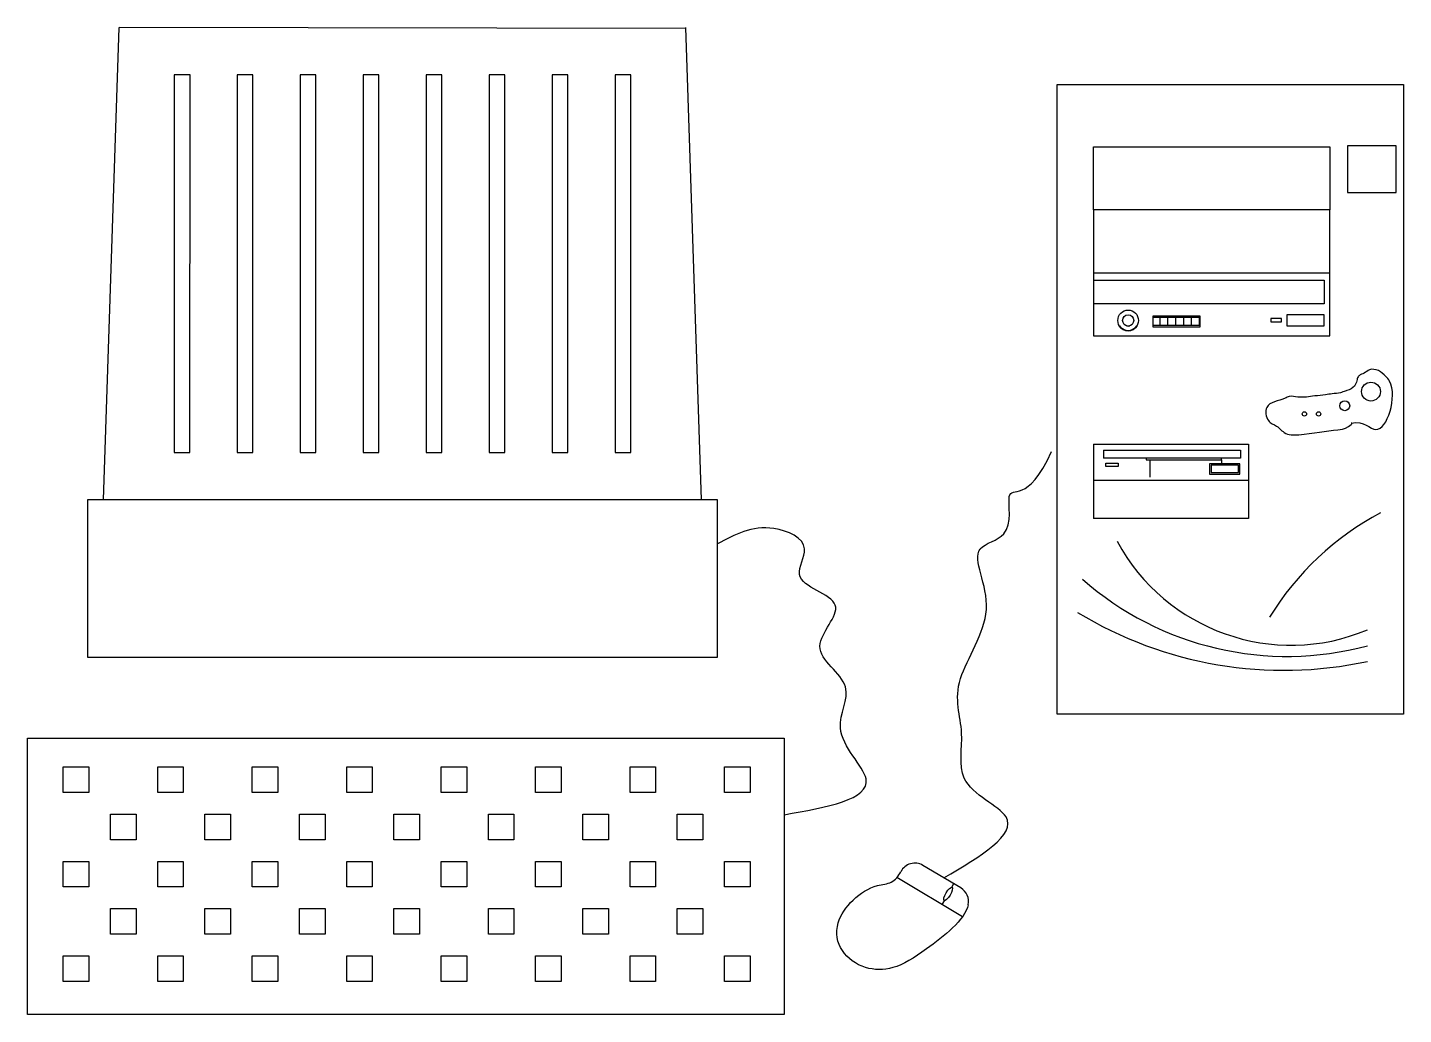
# Model space of a CAD drawing. Header units: millimetres. Extents: x 3879.5 to 3966.9, y 495.4 to 558.1.
import ezdxf

# ---------------------------------------------------------------- set-up
doc = ezdxf.new("R2010")
doc.units = ezdxf.units.MM

msp = doc.modelspace()

# ---------------------------------------------------------------- linework, layer by layer
for p, q in [((3884.287, 528.071), (3885.288, 558.071)), ((3921.29, 558.003), (3885.288, 558.071)), ((3922.287, 528.07), (3921.288, 558.07)), ((3888.788, 555.071), (3888.787, 531.071)), ((3889.788, 555.071), (3888.788, 555.071)), ((3889.787, 531.071), (3889.788, 555.071)), ((3892.788, 555.07), (3892.787, 531.07)), ((3893.788, 555.07), (3892.788, 555.07)), ((3893.787, 531.07), (3893.788, 555.07)), ((3896.788, 555.07), (3896.787, 531.07)), ((3897.788, 555.07), (3896.788, 555.07)), ((3897.787, 531.07), (3897.788, 555.07)), ((3900.788, 555.07), (3900.787, 531.07)), ((3901.788, 555.07), (3900.788, 555.07)), ((3901.787, 531.07), (3901.788, 555.07)), ((3904.788, 555.07), (3904.787, 531.07)), ((3905.788, 555.07), (3904.788, 555.07)), ((3905.787, 531.07), (3905.788, 555.07)), ((3908.788, 555.07), (3908.787, 531.07)), ((3909.788, 555.07), (3908.788, 555.07)), ((3909.787, 531.07), (3909.788, 555.07)), ((3912.788, 555.07), (3912.787, 531.07)), ((3913.788, 555.07), (3912.788, 555.07)), ((3913.787, 531.07), (3913.788, 555.07)), ((3916.788, 555.07), (3916.787, 531.07)), ((3917.788, 555.07), (3916.788, 555.07)), ((3917.787, 531.07), (3917.788, 555.07)), ((3944.865, 554.444), (3966.865, 554.444)), ((3944.865, 545.124), (3944.865, 554.444)), ((3966.865, 554.444), (3966.865, 514.444)), ((3947.181, 546.49), (3947.181, 550.49)), ((3947.181, 546.49), (3947.181, 550.49)), ((3947.181, 550.49), (3962.181, 550.49)), ((3947.181, 550.49), (3962.181, 550.49)), ((3962.181, 550.49), (3962.181, 546.49)), ((3962.181, 550.49), (3962.181, 546.49)), ((3962.181, 546.49), (3947.181, 546.49)), ((3962.181, 546.49), (3947.181, 546.49)), ((3947.181, 546.49), (3947.181, 545.124)), ((3947.181, 546.49), (3947.181, 545.022)), ((3947.181, 546.49), (3947.181, 538.49)), ((3962.181, 542.49), (3962.181, 546.49)), ((3962.181, 542.49), (3962.181, 546.49)), ((3944.865, 514.444), (3944.865, 545.124)), ((3947.181, 542.49), (3962.181, 542.49)), ((3947.181, 542.022), (3961.836, 542.022)), ((3956.006, 542.49), (3962.181, 542.49)), ((3956.006, 542.022), (3961.836, 542.022)), ((3961.836, 542.022), (3961.836, 540.522)), ((3961.836, 542.022), (3961.836, 540.522)), ((3962.181, 538.49), (3962.181, 542.49)), ((3962.181, 538.49), (3962.181, 542.49)), ((3956.006, 540.522), (3947.181, 540.522)), ((3961.836, 540.522), (3956.006, 540.522)), ((3950.949, 539.741), (3950.949, 539.056)), ((3953.957, 539.741), (3950.949, 539.741)), ((3953.957, 539.641), (3950.949, 539.641)), ((3951.386, 539.641), (3951.386, 539.156)), ((3951.886, 539.641), (3951.886, 539.156)), ((3952.386, 539.641), (3952.386, 539.156)), ((3952.886, 539.641), (3952.886, 539.156)), ((3953.386, 539.641), (3953.386, 539.156)), ((3953.886, 539.641), (3953.886, 539.156)), ((3953.886, 539.641), (3953.886, 539.156)), ((3953.886, 539.641), (3953.886, 539.156)), ((3953.957, 539.056), (3953.957, 539.741)), ((3947.181, 539.124), (3947.181, 538.49)), ((3947.181, 538.49), (3962.181, 538.49)), ((3947.181, 538.49), (3962.181, 538.49)), ((3950.949, 539.156), (3953.957, 539.156)), ((3950.949, 539.056), (3953.957, 539.056)), ((3950.949, 539.056), (3953.957, 539.056)), ((3947.181, 531.602), (3947.181, 526.885)), ((3947.181, 531.602), (3957.025, 531.602)), ((3957.025, 531.602), (3957.025, 530.202)), ((3888.787, 531.071), (3889.787, 531.071)), ((3892.787, 531.07), (3893.787, 531.07)), ((3896.787, 531.07), (3897.787, 531.07)), ((3900.787, 531.07), (3901.787, 531.07)), ((3904.787, 531.07), (3905.787, 531.07)), ((3908.787, 531.07), (3909.787, 531.07)), ((3912.787, 531.07), (3913.787, 531.07)), ((3916.787, 531.07), (3917.787, 531.07)), ((3947.811, 531.213), (3947.811, 530.713)), ((3947.811, 531.213), (3956.516, 531.213)), ((3956.516, 530.713), (3947.811, 530.713)), ((3950.511, 530.713), (3950.511, 530.612)), ((3950.511, 530.612), (3955.304, 530.612)), ((3950.759, 530.612), (3950.759, 529.513)), ((3955.304, 530.612), (3955.304, 530.713)), ((3955.304, 530.612), (3955.304, 530.362)), ((3956.516, 531.213), (3956.516, 530.713)), ((3957.025, 530.202), (3957.025, 528.802)), ((3957.025, 529.302), (3947.181, 529.302)), ((3957.025, 528.802), (3957.025, 527.902)), ((3923.287, 528.07), (3883.287, 528.071)), ((3883.287, 528.071), (3883.287, 518.071)), ((3923.287, 518.07), (3923.287, 528.07)), ((3957.025, 527.902), (3957.025, 526.885)), ((3957.025, 526.885), (3947.181, 526.885)), ((3883.287, 518.071), (3923.287, 518.07)), ((3966.865, 514.444), (3944.865, 514.444)), ((3879.467, 495.371), (3879.468, 512.93)), ((3879.468, 512.93), (3927.525, 512.929)), ((3927.525, 512.929), (3927.524, 495.37)), ((3881.74, 509.47), (3881.74, 511.096)), ((3881.74, 511.096), (3883.364, 511.095)), ((3883.364, 511.095), (3883.364, 509.47)), ((3887.74, 509.469), (3887.74, 511.095)), ((3887.74, 511.095), (3889.364, 511.095)), ((3889.364, 511.095), (3889.364, 509.469)), ((3893.74, 509.469), (3893.74, 511.095)), ((3893.74, 511.095), (3895.364, 511.095)), ((3895.364, 511.095), (3895.364, 509.469)), ((3899.74, 509.469), (3899.74, 511.095)), ((3899.74, 511.095), (3901.364, 511.095)), ((3901.364, 511.095), (3901.364, 509.469)), ((3905.74, 509.469), (3905.74, 511.095)), ((3905.74, 511.095), (3907.364, 511.095)), ((3907.364, 511.095), (3907.364, 509.469)), ((3911.74, 509.469), (3911.74, 511.095)), ((3911.74, 511.095), (3913.364, 511.095)), ((3913.364, 511.095), (3913.364, 509.469)), ((3917.74, 509.469), (3917.74, 511.095)), ((3917.74, 511.095), (3919.364, 511.095)), ((3919.364, 511.095), (3919.364, 509.469)), ((3923.74, 509.469), (3923.74, 511.095)), ((3923.74, 511.095), (3925.364, 511.095)), ((3925.364, 511.095), (3925.364, 509.469)), ((3883.364, 509.47), (3881.74, 509.47)), ((3889.364, 509.469), (3887.74, 509.469)), ((3895.364, 509.469), (3893.74, 509.469)), ((3901.364, 509.469), (3899.74, 509.469)), ((3907.364, 509.469), (3905.74, 509.469)), ((3913.364, 509.469), (3911.74, 509.469)), ((3919.364, 509.469), (3917.74, 509.469)), ((3925.364, 509.469), (3923.74, 509.469)), ((3884.74, 506.47), (3884.74, 508.095)), ((3884.74, 508.095), (3886.364, 508.095)), ((3886.364, 508.095), (3886.364, 506.47)), ((3890.74, 506.469), (3890.74, 508.095)), ((3890.74, 508.095), (3892.364, 508.095)), ((3892.364, 508.095), (3892.364, 506.469)), ((3896.74, 506.469), (3896.74, 508.095)), ((3896.74, 508.095), (3898.364, 508.095)), ((3898.364, 508.095), (3898.364, 506.469)), ((3902.74, 506.469), (3902.74, 508.095)), ((3902.74, 508.095), (3904.364, 508.095)), ((3904.364, 508.095), (3904.364, 506.469)), ((3908.74, 506.469), (3908.74, 508.095)), ((3908.74, 508.095), (3910.364, 508.095)), ((3910.364, 508.095), (3910.364, 506.469)), ((3914.74, 506.469), (3914.74, 508.095)), ((3914.74, 508.095), (3916.364, 508.095)), ((3916.364, 508.095), (3916.364, 506.469)), ((3920.74, 506.469), (3920.74, 508.095)), ((3920.74, 508.095), (3922.364, 508.095)), ((3922.364, 508.095), (3922.364, 506.469)), ((3886.364, 506.47), (3884.74, 506.47)), ((3892.364, 506.469), (3890.74, 506.469)), ((3898.364, 506.469), (3896.74, 506.469)), ((3904.364, 506.469), (3902.74, 506.469)), ((3910.364, 506.469), (3908.74, 506.469)), ((3916.364, 506.469), (3914.74, 506.469)), ((3922.364, 506.469), (3920.74, 506.469)), ((3881.74, 503.47), (3881.74, 505.096)), ((3881.74, 505.096), (3883.364, 505.095)), ((3883.364, 505.095), (3883.364, 503.47)), ((3887.74, 503.469), (3887.74, 505.095)), ((3887.74, 505.095), (3889.364, 505.095)), ((3889.364, 505.095), (3889.364, 503.469)), ((3893.74, 503.469), (3893.74, 505.095)), ((3893.74, 505.095), (3895.364, 505.095)), ((3895.364, 505.095), (3895.364, 503.469)), ((3899.74, 503.469), (3899.74, 505.095)), ((3899.74, 505.095), (3901.364, 505.095)), ((3901.364, 505.095), (3901.364, 503.469)), ((3905.74, 503.469), (3905.74, 505.095)), ((3905.74, 505.095), (3907.364, 505.095)), ((3907.364, 505.095), (3907.364, 503.469)), ((3911.74, 503.469), (3911.74, 505.095)), ((3911.74, 505.095), (3913.364, 505.095)), ((3913.364, 505.095), (3913.364, 503.469)), ((3917.74, 503.469), (3917.74, 505.095)), ((3917.74, 505.095), (3919.364, 505.095)), ((3919.364, 505.095), (3919.364, 503.469)), ((3923.74, 503.469), (3923.74, 505.095)), ((3923.74, 505.095), (3925.364, 505.095)), ((3925.364, 505.095), (3925.364, 503.469)), ((3883.364, 503.47), (3881.74, 503.47)), ((3889.364, 503.469), (3887.74, 503.469)), ((3895.364, 503.469), (3893.74, 503.469)), ((3901.364, 503.469), (3899.74, 503.469)), ((3907.364, 503.469), (3905.74, 503.469)), ((3913.364, 503.469), (3911.74, 503.469)), ((3919.364, 503.469), (3917.74, 503.469)), ((3925.364, 503.469), (3923.74, 503.469)), ((3884.74, 500.47), (3884.74, 502.095)), ((3884.74, 502.095), (3886.364, 502.095)), ((3886.364, 502.095), (3886.364, 500.47)), ((3890.74, 500.469), (3890.74, 502.095)), ((3890.74, 502.095), (3892.364, 502.095)), ((3892.364, 502.095), (3892.364, 500.469)), ((3896.74, 500.469), (3896.74, 502.095)), ((3896.74, 502.095), (3898.364, 502.095)), ((3898.364, 502.095), (3898.364, 500.469)), ((3902.74, 500.469), (3902.74, 502.095)), ((3902.74, 502.095), (3904.364, 502.095)), ((3904.364, 502.095), (3904.364, 500.469)), ((3908.74, 500.469), (3908.74, 502.095)), ((3908.74, 502.095), (3910.364, 502.095)), ((3910.364, 502.095), (3910.364, 500.469)), ((3914.74, 500.469), (3914.74, 502.095)), ((3914.74, 502.095), (3916.364, 502.095)), ((3916.364, 502.095), (3916.364, 500.469)), ((3920.74, 500.469), (3920.74, 502.095)), ((3920.74, 502.095), (3922.364, 502.095)), ((3922.364, 502.095), (3922.364, 500.469)), ((3886.364, 500.47), (3884.74, 500.47)), ((3892.364, 500.469), (3890.74, 500.469)), ((3898.364, 500.469), (3896.74, 500.469)), ((3904.364, 500.469), (3902.74, 500.469)), ((3910.364, 500.469), (3908.74, 500.469)), ((3916.364, 500.469), (3914.74, 500.469)), ((3922.364, 500.469), (3920.74, 500.469)), ((3881.74, 497.47), (3881.74, 499.096)), ((3881.74, 499.096), (3883.364, 499.095)), ((3883.364, 499.095), (3883.364, 497.47)), ((3887.74, 497.469), (3887.74, 499.095)), ((3887.74, 499.095), (3889.364, 499.095)), ((3889.364, 499.095), (3889.364, 497.469)), ((3893.74, 497.469), (3893.74, 499.095)), ((3893.74, 499.095), (3895.364, 499.095)), ((3895.364, 499.095), (3895.364, 497.469)), ((3899.74, 497.469), (3899.74, 499.095)), ((3899.74, 499.095), (3901.364, 499.095)), ((3901.364, 499.095), (3901.364, 497.469)), ((3905.74, 497.469), (3905.74, 499.095)), ((3905.74, 499.095), (3907.364, 499.095)), ((3907.364, 499.095), (3907.364, 497.469)), ((3911.74, 497.469), (3911.74, 499.095)), ((3911.74, 499.095), (3913.364, 499.095)), ((3913.364, 499.095), (3913.364, 497.469)), ((3917.74, 497.469), (3917.74, 499.095)), ((3917.74, 499.095), (3919.364, 499.095)), ((3919.364, 499.095), (3919.364, 497.469)), ((3923.74, 497.469), (3923.74, 499.095)), ((3923.74, 499.095), (3925.364, 499.095)), ((3925.364, 499.095), (3925.364, 497.469)), ((3883.364, 497.47), (3881.74, 497.47)), ((3889.364, 497.469), (3887.74, 497.469)), ((3895.364, 497.469), (3893.74, 497.469)), ((3901.364, 497.469), (3899.74, 497.469)), ((3907.364, 497.469), (3905.74, 497.469)), ((3913.364, 497.469), (3911.74, 497.469)), ((3919.364, 497.469), (3917.74, 497.469)), ((3925.364, 497.469), (3923.74, 497.469)), ((3927.524, 495.37), (3879.467, 495.371))]:
    msp.add_line(p, q)
at = {"linetype": 'Continuous'}
for p, q in [((3938.749, 503.41), (3936.34, 504.844)), ((3938.852, 501.582), (3934.683, 504.062)), ((3938.174, 503.456), (3938.308, 503.699)), ((3937.565, 502.347), (3937.703, 502.598))]:
    msp.add_line(p, q, dxfattribs=at)
for points in [[(3966.405, 550.544), (3963.307, 550.544), (3963.307, 547.598), (3966.405, 547.598)], [(3959.109, 539.591), (3958.446, 539.591), (3958.446, 539.371), (3959.109, 539.371)], [(3959.109, 539.591), (3958.446, 539.591), (3958.446, 539.371), (3959.109, 539.371)], [(3961.823, 539.812), (3959.456, 539.812), (3959.456, 539.119), (3961.823, 539.119)], [(3961.823, 539.812), (3959.456, 539.812), (3959.456, 539.119), (3961.823, 539.119)], [(3947.96, 530.399), (3948.737, 530.399), (3948.737, 530.177), (3947.96, 530.177)], [(3956.479, 530.362), (3954.553, 530.362), (3954.553, 529.696), (3956.479, 529.696)], [(3956.379, 530.262), (3954.653, 530.262), (3954.653, 529.796), (3956.379, 529.796)]]:
    msp.add_lwpolyline(points, close=True)
for centre, radius in [((3949.377, 539.463), 0.655), ((3949.377, 539.463), 0.355), ((3964.8, 534.939), 0.6), ((3963.135, 534.039), 0.312), ((3960.57, 533.52), 0.138), ((3961.471, 533.52), 0.138)]:
    msp.add_circle(centre, radius)
for centre, radius, start, end in [((3949.377, 539.463), 0.655, 211.18538, 328.81462), ((3949.377, 539.463), 0.355, 252.85932, 287.14068), ((3974.173, 510.874), 18.572, 118.15811, 148.38799), ((3959.727, 531.358), 12.528, 208.20421, 292.75419), ((3959.466, 537.795), 19.675, 228.65856, 285.04219), ((3959.277, 542.462), 25.226, 238.68897, 282.11744)]:
    msp.add_arc(centre, radius, start, end)
for centre, start, end in [((3935.828, 503.985), 59.24484, 152.74497), ((3938.238, 502.551), 348.04177, 59.24484)]:
    msp.add_arc(centre, 1, start, end, dxfattribs=at)
msp.add_ellipse((3937.94, 503.027), major_axis=(-0.252, -0.423), ratio=0.290892, dxfattribs=at)
for points, knots in [([(3963.537, 532.933), (3964.373, 533.133), (3965.473, 531.393), (3966.595, 534.905), (3965.702, 535.966), (3965.441, 536.168), (3965.285, 536.29), (3965.076, 536.343), (3964.731, 536.43), (3964.396, 536.083), (3964.054, 536.021), (3963.931, 535.793), (3963.887, 535.56), (3963.763, 535.204), (3963.415, 535.053), (3963.101, 534.953), (3962.8, 534.83), (3962.369, 534.82), (3961.833, 534.703), (3961.099, 534.673), (3960.339, 534.508), (3959.679, 534.7), (3959.055, 534.341), (3957.989, 534.281), (3958.127, 533.195), (3958.492, 532.899), (3958.772, 532.786), (3959.019, 532.587), (3959.409, 532.172), (3960.78, 532.193), (3962.23, 532.527), (3963.162, 532.53), (3963.66, 532.934), (3963.561, 532.935), (3963.54, 532.933)], [15.645795, 15.645795, 15.645795, 15.645795, 17.278162, 20.469611, 20.864572, 21.454669, 21.454669, 21.454669, 22.045119, 22.431073, 22.79853, 23.010679, 23.153437, 23.518979, 24.078265, 24.187898, 24.516777, 25.041458, 25.463253, 26.160157, 27.237249, 27.7931, 28.057098, 29.374727, 30.212125, 30.531607, 30.76412, 31.110666, 31.479012, 32.425362, 34.90678, 35.630681, 35.924665, 35.981811, 35.981811, 35.981811, 35.981811]), ([(3937.674, 504.05), (3940.015, 505.427), (3943.791, 507.694), (3938.252, 509.711), (3939.133, 513.542), (3937.887, 516.212), (3941.48, 521.311), (3938.832, 525.087), (3942.237, 525.654), (3941.291, 529.808), (3942.994, 527.731), (3944.507, 531.13)], [0.106517, 0.106517, 0.106517, 0.106517, 5.677684, 9.309097, 11.927052, 14.991602, 17.766422, 20.762595, 22.418388, 24.762248, 28.469487, 28.469487, 28.469487, 28.469487])]:
    msp.add_open_spline(points, degree=3, knots=knots)
msp.add_spline([(3927.524, 508.059), (3932.727, 510.331), (3931.102, 513.579), (3931.427, 516.176), (3929.801, 518.774), (3930.777, 521.372), (3928.5, 523.32), (3928.826, 524.943), (3926.874, 526.242), (3923.297, 525.268)], degree=3)
msp.add_open_spline([(3939.216, 502.343), (3939.011, 501.374), (3936.642, 499.523), (3934.539, 498.17), (3931.876, 498.21), (3929.87, 500.79), (3932.648, 503.566), (3934.418, 503.682), (3934.786, 504.146), (3934.939, 504.442)], degree=3, knots=[0.68858, 0.68858, 0.68858, 0.68858, 3.546922, 5.675534, 7.527059, 11.704866, 14.910659, 15.813525, 16.78401, 16.78401, 16.78401, 16.78401], dxfattribs=at)

doc.saveas('drawing.dxf')
